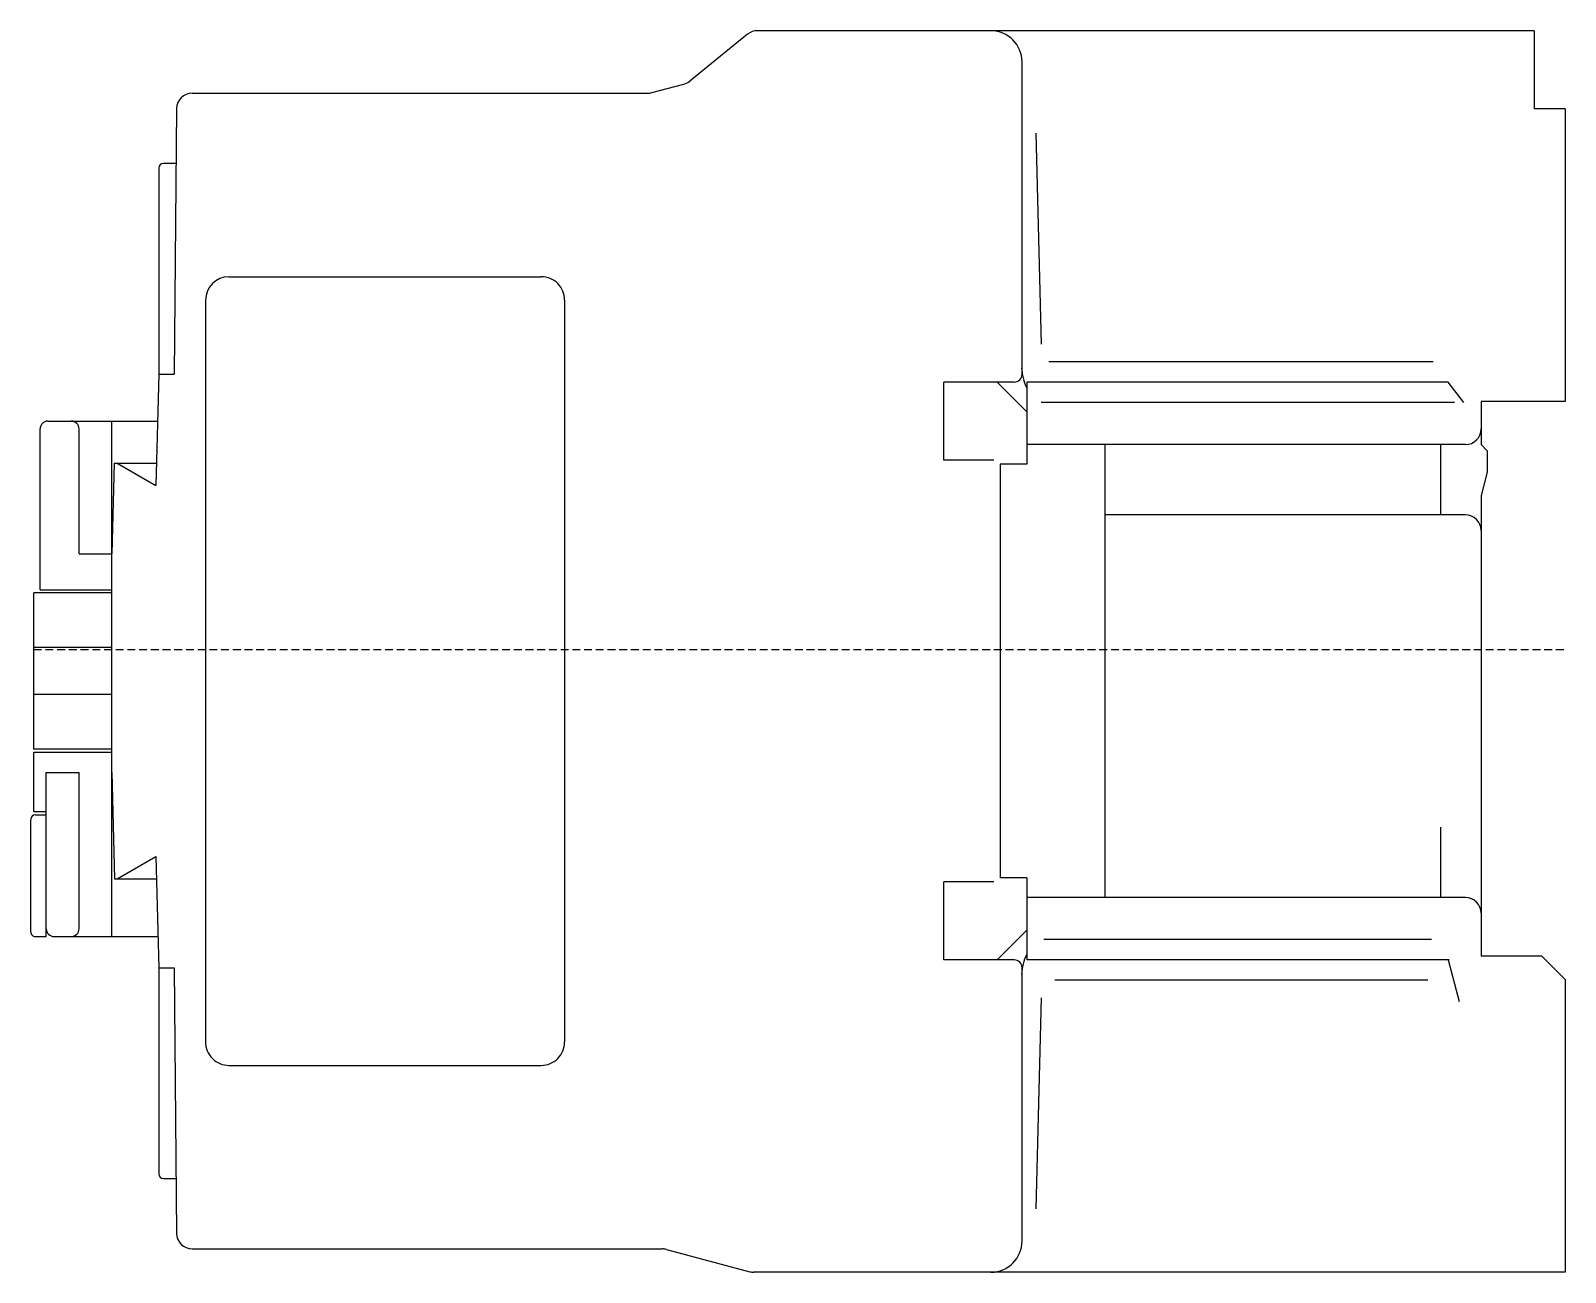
# Model space of a CAD drawing. Extents: x 0 to 98.3, y 0 to 79.5.
import ezdxf

# ---------------------------------------------------------------- set-up
doc = ezdxf.new("R2010")
doc.units = 0
doc.linetypes.add('DASHED', pattern=[0.75, 0.5, -0.25])
doc.layers.add('-15N-THT. THIẾT BỊ ĐÓNG MỞ', color=40, linetype='CONTINUOUS')

# ---------------------------------------------------------------- blocks, each defined once
blk = doc.blocks.new('06 - N - SC CTT CHIẾU HÔNG LC1D32')
at = {"layer": '-15N-THT. THIẾT BỊ ĐÓNG MỞ'}
for p, q in [((-52.374, 39.403), (-56.084, 36.399)), ((-2, 39.625), (-51.779, 39.625)), ((-2, 39.625), (-2, 34.625)), ((-34.799, 17.626), (-34.799, 37.626)), ((-87.95, 35.626), (-58.767, 35.626)), ((-58.508, 35.66), (-56.454, 36.21)), ((-88.95, 34.634), (-89.099, 17.626)), ((0, 34.625), (-2, 34.625)), ((0, 34.625), (0, 15.875)), ((-33.916, 33.056), (-33.563, 19.55)), ((-90.098, 30.826), (-90.098, 17.626)), ((-88.981, 31.126), (-89.798, 31.126)), ((-85.599, 23.876), (-65.599, 23.876)), ((-87.099, 22.376), (-87.099, -25.124)), ((-64.099, 22.376), (-64.099, -25.124)), ((-8.461, 18.425), (-33.085, 18.425)), ((-90.098, 17.626), (-90.285, 10.501)), ((-90.099, 17.626), (-89.099, 17.626)), ((-35.299, 17.126), (-39.799, 17.126)), ((-39.799, 12.126), (-39.799, 17.126)), ((-36.399, 17.125), (-34.499, 15.225)), ((-34.499, 17.125), (-34.499, 11.876)), ((-7.5, 17.125), (-34.499, 17.125)), ((-6.502, 15.825), (-7.499, 17.125)), ((-7.096, 15.825), (-33.583, 15.825)), ((-5.4, 15.875), (-5.4, 13.125)), ((0, 15.875), (-5.4, 15.875)), ((-97.699, 3.826), (-97.699, 14.126)), ((-97.199, 14.626), (-90.177, 14.626)), ((-95.199, 6.126), (-95.199, 14.126)), ((-93.099, -18.374), (-93.099, 14.626)), ((-29.499, 13.125), (-34.499, 13.125)), ((-29.499, 13.125), (-29.499, 8.625)), ((-6.4, 13.125), (-29.499, 13.125)), ((-8, 13.125), (-8, 8.625)), ((-5, 12.725), (-5.4, 13.125)), ((-92.947, 11.926), (-93.098, 6.126)), ((-92.947, 11.926), (-90.248, 11.926)), ((-92.752, 11.926), (-90.285, 10.501)), ((-36.599, 12.126), (-39.799, 12.126)), ((-36.199, 11.876), (-36.199, -14.624)), ((-34.499, 11.876), (-36.199, 11.876)), ((-5, 12.725), (-5, 11.368)), ((-5, 11.368), (-5.4, 9.875)), ((-5.4, 9.875), (-5.4, -19.624)), ((-6.4, 8.625), (-29.499, 8.625)), ((-29.499, 8.625), (-29.499, -11.374)), ((-95.199, 6.126), (-93.099, 6.126)), ((-93.099, 3.626), (-98.099, 3.626)), ((-98.099, -6.374), (-98.099, 3.626)), ((-97.699, 3.826), (-93.099, 3.826)), ((-93.099, 0.126), (-98.099, 0.126)), ((-93.099, -2.874), (-98.099, -2.874)), ((-93.099, -6.374), (-98.099, -6.374)), ((-98.099, -6.574), (-93.099, -6.574)), ((-98.099, -10.374), (-98.099, -6.574)), ((-97.299, -7.874), (-95.199, -7.874)), ((-97.299, -18.374), (-97.299, -7.874)), ((-95.199, -17.874), (-95.199, -7.874)), ((-93.099, -7.874), (-92.921, -14.674)), ((-98.099, -10.374), (-97.299, -10.374)), ((-97.999, -10.574), (-97.299, -10.574)), ((-98.299, -18.074), (-98.299, -10.874)), ((-29.499, -11.374), (-29.499, -15.874)), ((-8, -11.374), (-8, -15.874)), ((-92.752, -14.674), (-90.285, -13.25)), ((-90.285, -13.25), (-90.099, -20.374)), ((-92.921, -14.674), (-90.248, -14.674)), ((-34.499, -14.624), (-36.199, -14.624)), ((-34.499, -14.624), (-34.499, -19.874)), ((-36.599, -14.874), (-39.799, -14.874)), ((-39.799, -19.874), (-39.799, -14.874)), ((-29.499, -15.874), (-34.499, -15.874)), ((-6.4, -15.874), (-29.499, -15.874)), ((-97.999, -18.374), (-97.299, -18.374)), ((-96.799, -18.374), (-90.151, -18.374)), ((-34.499, -17.974), (-36.399, -19.874)), ((-8.567, -18.574), (-33.396, -18.574)), ((-1.5, -19.624), (-5.4, -19.624)), ((0, -21.124), (-1.5, -19.624)), ((-90.099, -20.374), (-89.099, -20.374)), ((-90.098, -20.374), (-90.098, -33.574)), ((-89.099, -20.374), (-88.95, -37.383)), ((-35.299, -19.874), (-39.799, -19.874)), ((-34.799, -37.874), (-34.799, -20.374)), ((-7.447, -19.874), (-34.499, -19.874)), ((-7.499, -19.874), (-6.789, -22.526)), ((-8.796, -21.174), (-32.704, -21.174)), ((0, -21.124), (0, -39.874)), ((-33.563, -22.299), (-33.916, -35.805)), ((-85.599, -26.624), (-65.599, -26.624)), ((-89.798, -33.874), (-88.981, -33.874)), ((-87.95, -38.374), (-57.829, -38.374)), ((-57.569, -38.408), (-52.226, -39.84)), ((0, -39.874), (-51.999, -39.874))]:
    blk.add_line(p, q, dxfattribs=at)
at = {"layer": '-15N-THT. THIẾT BỊ ĐÓNG MỞ', "color": 6, "linetype": 'DASHED'}
blk.add_line((-98.099, 0), (0, 0), dxfattribs=at)
at = {"layer": '-15N-THT. THIẾT BỊ ĐÓNG MỞ'}
for centre, radius, start, end in [((-51.745, 38.626), 1, 89.99996, 128.99998), ((-36.799, 37.626), 2, 0.0002, 90.00018), ((-56.713, 37.176), 1, 285.00005, 309.00013), ((-87.95, 34.626), 1, 89.99811, 179.49999), ((-58.767, 36.626), 1, 270.00352, 285.00338), ((-89.798, 30.826), 0.3, 90.00002, 180), ((-85.599, 22.376), 1.5, 90.00001, 179.99999), ((-65.599, 22.376), 1.5, 359.99998, 90.00002), ((-31.825, 18.125), 3, 181.50001, 206.93178), ((-35.299, 17.626), 0.5, 269.99997, 359.99986), ((-97.199, 14.126), 0.5, 90.00017, 180.00002), ((-95.699, 14.126), 0.5, 0.00009, 90.00007), ((-6.4, 14.126), 1, 270.00022, 0.00014), ((-6.4, 7.626), 1, 0.00014, 90.00002), ((-97.999, -10.874), 0.3, 90.00002, 179.99982), ((-6.4, -16.874), 1, 0.00014, 90.00002), ((-97.999, -18.074), 0.3, 179.99709, 269.99997), ((-96.799, -17.874), 0.5, 180.0001, 269.99997), ((-95.699, -17.874), 0.5, 269.99997, 359.99991), ((-31.825, -20.874), 3, 153.0682, 178.5), ((-35.299, -20.374), 0.5, 0.0002, 90.00018), ((-85.599, -25.124), 1.5, 179.99942, 269.99997), ((-65.599, -25.124), 1.5, 270, 0.00064), ((-89.798, -33.574), 0.3, 179.99999, 269.99992), ((-87.95, -37.374), 1, 180.50012, 270.00249), ((-36.799, -37.874), 2, 269.99997, 359.99986), ((-57.829, -39.374), 1, 74.99732, 89.99723), ((-51.968, -38.874), 1, 255.00028, 270.00019)]:
    blk.add_arc(centre, radius, start, end, dxfattribs=at)

msp = doc.modelspace()

# ---------------------------------------------------------------- block references
msp.add_blockref('06 - N - SC CTT CHIẾU HÔNG LC1D32', (98.299, 39.874))

doc.saveas('drawing.dxf')
